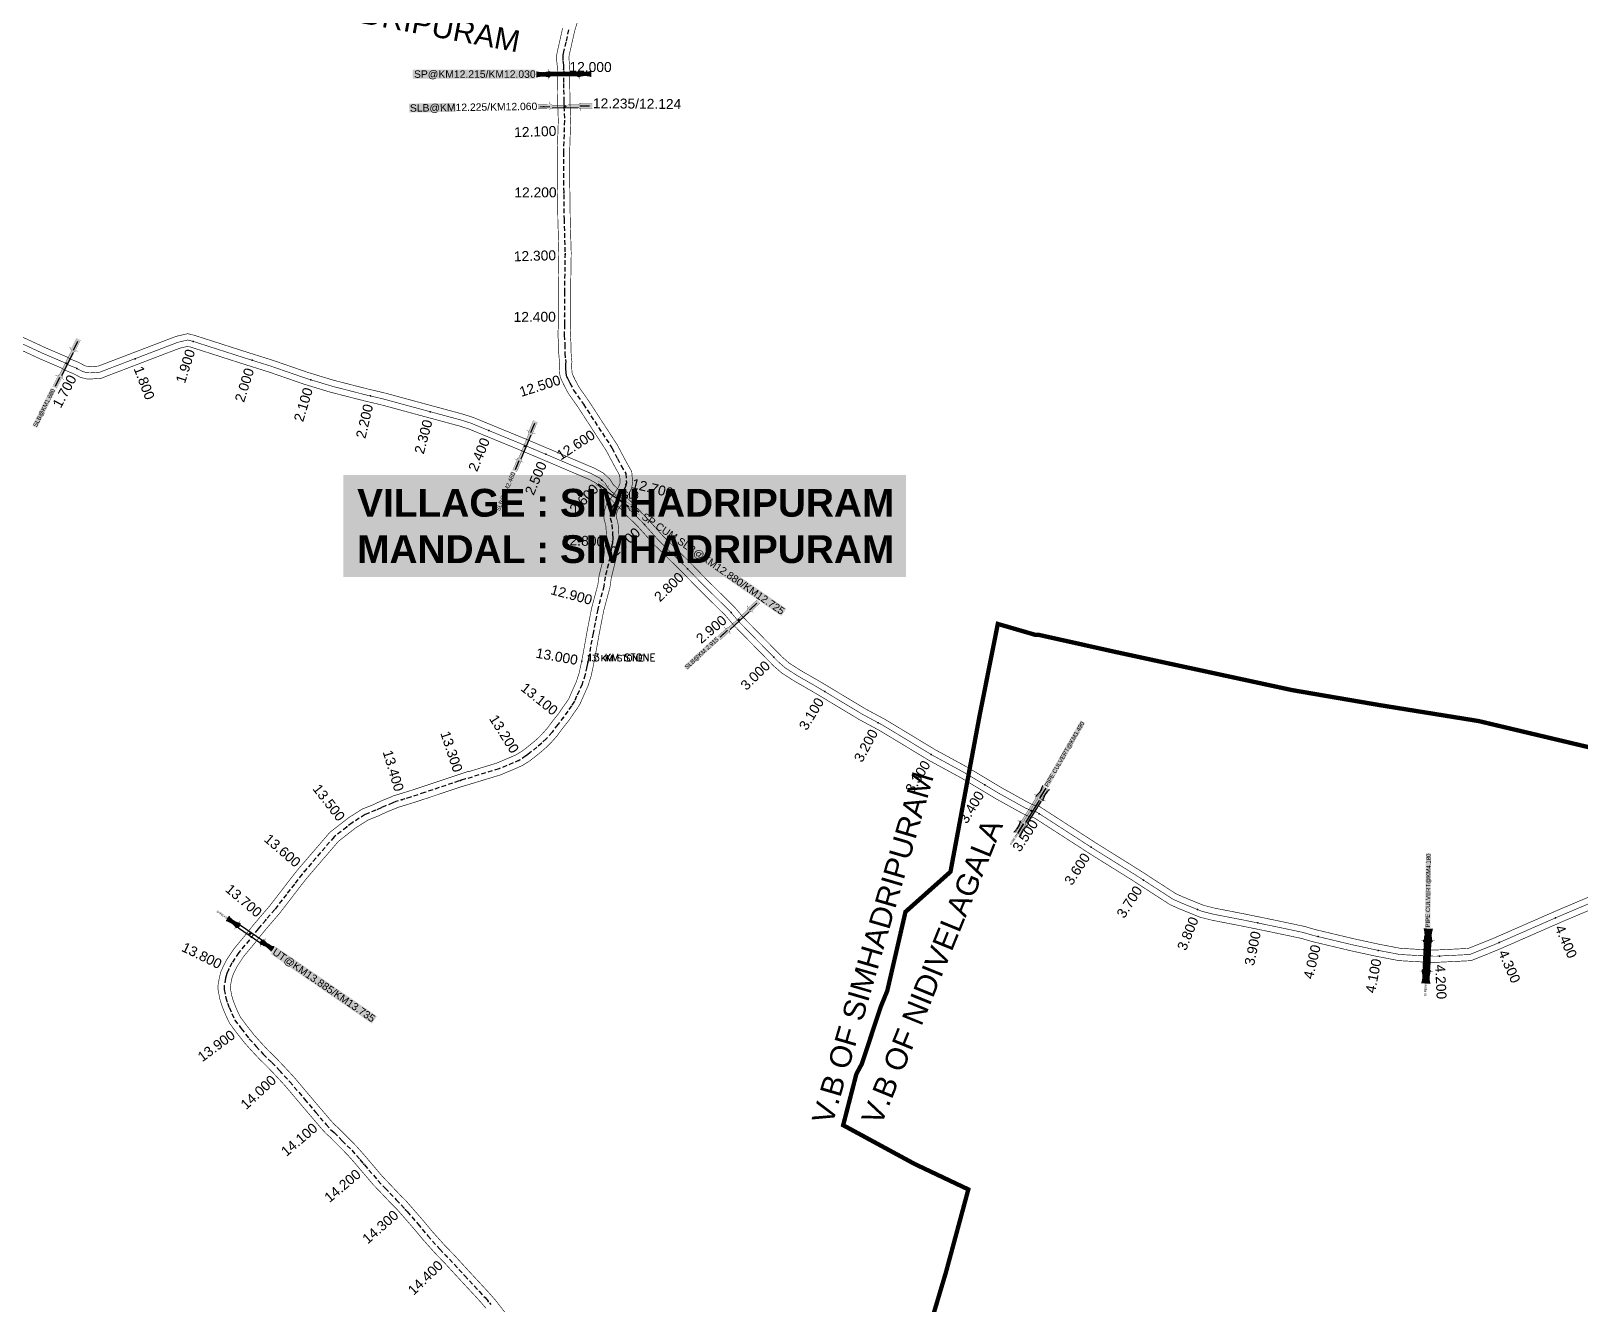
# Model space of a CAD drawing. Header units: inches. Extents: x 174104 to 230935, y 1583276 to 1631460.
# Drawn here: x 189103 to 191611, y 1616666 to 1618726 of the extents above; entities that cross this region are included whole.
import ezdxf
from ezdxf.enums import TextEntityAlignment as Align

# ---------------------------------------------------------------- set-up
doc = ezdxf.new("R2010")
doc.units = ezdxf.units.IN
doc.header["$LTSCALE"] = 15
doc.header["$MEASUREMENT"] = 0
doc.linetypes.add('ACAD_ISO02W100', pattern=[15, 12, -3])
doc.linetypes.add('HIDDEN2', pattern=[0.1875, 0.125, -0.0625])
for name, color, linetype in [('CANAL1', 7, 'Continuous'), ('CHANAGE', 1, 'Continuous'), ('CS', 134, 'Continuous'), ('POINT', 2, 'Continuous'), ('STRUCTURE', 5, 'Continuous'), ('TEXT', 1, 'Continuous'), ('text2', 7, 'Continuous'), ('VB', 72, 'Continuous'), ('VILLAGE BOUNDRY', 5, 'Continuous')]:
    doc.layers.add(name, color=color, linetype=linetype)
doc.styles.add('section', font='romant.shx', dxfattribs={"height": 2})
doc.styles.get("Standard").update_dxf_attribs({"font": 'arial.ttf'})
doc.dimstyles.get("Standard").update_dxf_attribs({"dimtxt": 0.18, "dimasz": 0.18, "dimexe": 0.18, "dimexo": 0.0625, "dimgap": 0.09, "dimtad": 0, "dimtih": 1, "dimtoh": 1, "dimdec": 4, "dimzin": 0, "dimdsep": 46, "dimtxsty": 'Standard', "dimcen": 0.09, "dimadec": 0, "dimazin": 0, "dimtfac": 1, "dimtdec": 4, "dimtofl": 0, "dimtmove": 0, "dimatfit": 3, "dimfxl": 1, "dimtolj": 1, "dimtzin": 0, "dimarcsym": 0})

# ---------------------------------------------------------------- blocks, each defined once
blk = doc.blocks.new('SLB')
at = {"layer": 'STRUCTURE'}
h = blk.add_hatch(dxfattribs=at)
h.set_pattern_fill('DOTS', color=6, scale=20, angle=320.3722, style=0)
h.set_pattern_definition([(320.372247934, (-159.4327, -72.9564), (1.2786241598, 0.5641323054), [0, -1.25])])
h.paths.add_polyline_path([(769699.5, 1706871.1), (769699.5, 1706861.1), (769729.1, 1706861.1), (769732.1, 1706863.1), (769792.1, 1706863.1), (769795.1, 1706861.1), (769824.7, 1706861.1), (769824.7, 1706871.1), (769795.1, 1706871.1), (769792.1, 1706869.1), (769732.1, 1706869.1), (769729.1, 1706871.1)])
at = {"layer": 'STRUCTURE', "color": 6, "const_width": 0.628}
for points in [[(769726.1, 1706877.1), (769726.1, 1706873.1), (769732.1, 1706869.1), (769792.1, 1706869.1), (769798.1, 1706873.1), (769798.1, 1706877.1)], [(769726.1, 1706855.1), (769726.1, 1706859.1), (769732.1, 1706863.1), (769792.1, 1706863.1), (769798.1, 1706859.1), (769798.1, 1706855.1)]]:
    blk.add_lwpolyline(points, dxfattribs=at)
at = {"layer": 'STRUCTURE', "color": 6, "linetype": 'ACAD_ISO02W100', "ltscale": 0.5, "const_width": 0.5}
for points in [[(769699.5, 1706871.1), (769729.1, 1706871.1)], [(769699.5, 1706861.1), (769729.1, 1706861.1)], [(769795.1, 1706871.1), (769824.7, 1706871.1)], [(769795.1, 1706861.1), (769824.7, 1706861.1)]]:
    blk.add_lwpolyline(points, dxfattribs=at)
at = {"layer": 'STRUCTURE', "color": 6}
blk.add_lwpolyline([(769732.1, 1706863.1), (769792.1, 1706863.1)], dxfattribs=at)
blk.add_lwpolyline([(769732.1, 1706863.1), (769792.1, 1706863.1)], dxfattribs=at)
at = {"layer": 'STRUCTURE', "color": 0}
blk.add_circle((769762.1, 1706866.1), 1.24, dxfattribs=at)
for points in [[(769703.8, 1706866), (769726.7, 1706866)], [(769818.6, 1706865.8), (769795.7, 1706865.8)]]:
    blk.add_leader(points, dimstyle='Standard', override={"dimasz": 10, "dimgap": 0.09, "dimtad": 0}, dxfattribs=at)
blk = doc.blocks.new('SP')
at = {"layer": 'STRUCTURE'}
h = blk.add_hatch(dxfattribs=at)
h.set_pattern_fill('DASH', color=256, scale=8, style=0)
edge = h.paths.add_edge_path()
edge.add_spline(control_points=[(769825.7, 1706742.1), (769825.3, 1706741.8), (769823.8, 1706740.8), (769820.9, 1706740.3), (769817, 1706739.7), (769811.4, 1706738.9), (769804, 1706739.7), (769798.4, 1706741), (769795.6, 1706741.6)], knot_values=[0, 0, 0, 0, 1.613557, 5.24513, 8.624976, 13.470124, 22.190216, 30.746377, 30.746377, 30.746377, 30.746377], degree=3, periodic=0)
edge.add_line((769795.6, 1706741.6), (769792.6, 1706739.6))
edge.add_line((769792.6, 1706739.6), (769732.6, 1706739.6))
edge.add_line((769732.6, 1706739.6), (769729.6, 1706741.6))
edge.add_spline(control_points=[(769729.6, 1706741.6), (769726.9, 1706740.9), (769721.3, 1706739.5), (769713.9, 1706738.5), (769708.3, 1706739.1), (769704.4, 1706739.6), (769701.5, 1706740), (769700, 1706741), (769699.5, 1706741.3)], knot_values=[0, 0, 0, 0, 8.556161, 17.276253, 22.121402, 25.501247, 29.13282, 30.746377, 30.746377, 30.746377, 30.746377], degree=3, periodic=0)
edge.add_line((769699.5, 1706741.3), (769699.5, 1706722.1))
edge.add_spline(control_points=[(769699.5, 1706722.1), (769700, 1706722.4), (769701.4, 1706723.4), (769704.3, 1706724), (769708.2, 1706724.5), (769713.8, 1706725.3), (769721.2, 1706724.5), (769726.8, 1706723.3), (769729.6, 1706722.6)], knot_values=[0, 0, 0, 0, 1.613557, 5.24513, 8.624976, 13.470124, 22.190216, 30.746377, 30.746377, 30.746377, 30.746377], degree=3, periodic=0)
edge.add_line((769729.6, 1706722.6), (769732.6, 1706724.6))
edge.add_line((769732.6, 1706724.6), (769792.6, 1706724.6))
edge.add_line((769792.6, 1706724.6), (769795.6, 1706722.6))
edge.add_spline(control_points=[(769795.6, 1706722.6), (769798.4, 1706723.3), (769803.9, 1706724.8), (769811.3, 1706725.8), (769817, 1706725.1), (769820.9, 1706724.7), (769823.8, 1706724.2), (769825.2, 1706723.3), (769825.7, 1706723)], knot_values=[0, 0, 0, 0, 8.556161, 17.276253, 22.121402, 25.501247, 29.13282, 30.746377, 30.746377, 30.746377, 30.746377], degree=3, periodic=0)
edge.add_line((769825.7, 1706723), (769825.7, 1706742.1))
h.paths.add_polyline_path([(769764.2, 1706732.1, -1), (769761.1, 1706732.1, -1)], flags=0)
h.paths.add_polyline_path([(769761.1, 1706732.1, 1), (769764.2, 1706732.1, 1)], flags=16)
at = {"layer": 'STRUCTURE', "const_width": 0.628}
for points in [[(769726.6, 1706747.6), (769726.6, 1706743.6), (769732.6, 1706739.6), (769792.6, 1706739.6), (769798.6, 1706743.6), (769798.6, 1706747.6)], [(769726.6, 1706716.6), (769726.6, 1706720.6), (769732.6, 1706724.6), (769792.6, 1706724.6), (769798.6, 1706720.6), (769798.6, 1706716.6)]]:
    blk.add_lwpolyline(points, dxfattribs=at)
at = {"layer": 'STRUCTURE', "color": 3}
blk.add_lwpolyline([(769732.6, 1706724.6), (769792.6, 1706724.6)], dxfattribs=at)
blk.add_lwpolyline([(769732.6, 1706724.6), (769792.6, 1706724.6)], dxfattribs=at)
at = {"layer": 'STRUCTURE', "color": 0}
blk.add_circle((769762.6, 1706732.1), 1.55, dxfattribs=at)
at = {"layer": 'STRUCTURE'}
for points in [[(769699.5, 1706741.3), (769700.9, 1706740.5), (769704.4, 1706739.6), (769707.8, 1706739.2), (769712.6, 1706738.8), (769721.3, 1706739.7), (769729.6, 1706741.6)], [(769825.7, 1706742.1), (769824.3, 1706741.3), (769820.8, 1706740.3), (769817.5, 1706739.8), (769812.7, 1706739.2), (769804, 1706739.9), (769795.6, 1706741.6)], [(769699.5, 1706722.1), (769700.9, 1706723), (769704.4, 1706724), (769707.7, 1706724.5), (769712.5, 1706725), (769721.2, 1706724.4), (769729.6, 1706722.6)], [(769825.7, 1706723), (769824.3, 1706723.8), (769820.8, 1706724.7), (769817.4, 1706725.1), (769812.6, 1706725.5), (769803.9, 1706724.6), (769795.6, 1706722.6)]]:
    blk.add_spline(points, degree=3, dxfattribs=at)
at = {"layer": 'STRUCTURE', "color": 0}
blk.add_text('STREAM', height=5, dxfattribs=at).set_placement((769684.3, 1706732.1), align=Align.MIDDLE_CENTER)
for points in [[(769727.4, 1706732.1), (769700.8, 1706732.1)], [(769824.4, 1706732.1), (769800.5, 1706732.1)]]:
    blk.add_leader(points, dimstyle='Standard', override={"dimasz": 10, "dimgap": 0.09, "dimtad": 0}, dxfattribs=at)
blk = doc.blocks.new('UT')
at = {"layer": 'STRUCTURE'}
h = blk.add_hatch(dxfattribs=at)
h.set_pattern_fill('DASH', color=150, scale=8, angle=-39.6278, style=0)
h.set_pattern_definition([(320.372247933, (-4370.464, -6260.8811), (1.40800153113, 0.132407282), [1, -1])])
h.paths.add_polyline_path([(765163, 1700681.9), (765165.6, 1700680.6), (765167.2, 1700680.3), (765169.1, 1700680), (765172.4, 1700679.6), (765176.4, 1700679.3), (765179.5, 1700679.5), (765183.1, 1700679.9), (765187.7, 1700680.9), (765188.9, 1700681.2), (765193.1, 1700682.2), (765196.1, 1700680.2), (765196.1, 1700672.2), (765193.1, 1700670.2), (765190.5, 1700670.8), (765188.1, 1700671.3), (765185.5, 1700671.8), (765183.6, 1700672.1), (765181, 1700672.5), (765180.3, 1700672.5), (765178.5, 1700672.6), (765176.7, 1700672.6), (765174.6, 1700672.5), (765172.5, 1700672.3), (765170.4, 1700672), (765168.5, 1700671.7), (765166.1, 1700671.2), (765165, 1700670.8), (765163, 1700669.7)])
h.paths.add_polyline_path([(765259.1, 1700682.2), (765256.1, 1700680.2), (765256.1, 1700672.2), (765259.1, 1700670.2), (765261.9, 1700671), (765264.4, 1700671.6), (765266.4, 1700672), (765269.1, 1700672.5), (765272.7, 1700673), (765276.1, 1700673.1), (765278.6, 1700672.9), (765281.2, 1700672.7), (765283.9, 1700672.3), (765286.4, 1700671.9), (765288, 1700671.3), (765289.2, 1700670.6), (765289.1, 1700682.7), (765287.6, 1700681.8), (765285.7, 1700681.2), (765283, 1700680.7), (765281.2, 1700680.4), (765276.7, 1700679.9), (765272.7, 1700679.9), (765268.7, 1700680.3), (765264.8, 1700681), (765261.2, 1700681.7)])
at = {"layer": 'STRUCTURE', "color": 150, "const_width": 0.628}
for points in [[(765190.1, 1700688.2), (765190.1, 1700684.2), (765196.1, 1700680.2), (765256.1, 1700680.2), (765262.1, 1700684.2), (765262.1, 1700688.2)], [(765190.1, 1700664.2), (765190.1, 1700668.2), (765196.1, 1700672.2), (765256.1, 1700672.2), (765262.1, 1700668.2), (765262.1, 1700664.2)]]:
    blk.add_lwpolyline(points, dxfattribs=at)
at = {"layer": 'STRUCTURE', "color": 150}
for points in [[(765196.1, 1700680.2), (765256.1, 1700680.2)], [(765196.1, 1700672.2), (765256.1, 1700672.2)], [(765196.1, 1700672.2), (765256.1, 1700672.2)]]:
    blk.add_lwpolyline(points, dxfattribs=at)
at = {"layer": 'STRUCTURE', "color": 0}
blk.add_circle((765226.1, 1700676.2), 1.89, dxfattribs=at)
at = {"layer": 'STRUCTURE', "color": 150}
for points in [[(765163, 1700681.9), (765164.4, 1700681.1), (765167.9, 1700680.2), (765171.2, 1700679.8), (765176.1, 1700679.4), (765184.7, 1700680.3), (765193.1, 1700682.2)], [(765289.1, 1700682.7), (765287.8, 1700681.9), (765284.3, 1700680.9), (765280.9, 1700680.4), (765276.1, 1700679.8), (765267.4, 1700680.5), (765259.1, 1700682.2)], [(765163, 1700669.7), (765164.3, 1700670.6), (765167.8, 1700671.6), (765171.2, 1700672.1), (765176, 1700672.6), (765184.7, 1700672), (765193.1, 1700670.2)], [(765289.2, 1700670.6), (765287.8, 1700671.4), (765284.2, 1700672.3), (765280.9, 1700672.7), (765276.1, 1700673.1), (765267.4, 1700672.2), (765259.1, 1700670.2)]]:
    blk.add_spline(points, degree=3, dxfattribs=at)
at = {"layer": 'STRUCTURE', "color": 0}
blk.add_text('STREAM', height=5, dxfattribs=at).set_placement((765148.2, 1700675.8), align=Align.MIDDLE_CENTER)
for points in [[(765190.9, 1700676), (765164.2, 1700675.8)], [(765289.3, 1700676.7), (765265.4, 1700676.4)]]:
    blk.add_leader(points, dimstyle='Standard', override={"dimasz": 10, "dimgap": 0.09, "dimtad": 0}, dxfattribs=at)
blk = doc.blocks.new('PIPE C')
at = {"layer": 'STRUCTURE'}
h = blk.add_hatch(dxfattribs=at)
h.set_pattern_fill('DASH', color=256, scale=5.6, angle=-90, style=0)
h.set_pattern_definition([(270, (-1194663.9188, 538833.8274), (0.7, -0.7), [0.7, -0.7])])
edge = h.paths.add_edge_path()
edge.add_spline(control_points=[(4.6, -44.2), (4.4, -43.9), (3.7, -42.8), (3.2, -40.8), (2.9, -38.1), (2.3, -34.2), (2.9, -29), (3.8, -25), (4.2, -23.1)], knot_values=[0, 0, 0, 0, 1.613557, 5.24513, 8.624976, 13.470124, 22.190216, 30.746377, 30.746377, 30.746377, 30.746377], degree=3, periodic=0)
edge.add_line((4.2, -23.1), (2.8, -21))
edge.add_line((2.8, -21), (2.8, 21))
edge.add_line((2.8, 21), (4.2, 23.1))
edge.add_spline(control_points=[(4.2, 23.1), (3.7, 25), (2.7, 28.9), (2, 34.1), (2.4, 38), (2.7, 40.8), (3.1, 42.8), (3.8, 43.8), (4, 44.2)], knot_values=[0, 0, 0, 0, 8.556161, 17.276253, 22.121402, 25.501247, 29.13282, 30.746377, 30.746377, 30.746377, 30.746377], degree=3, periodic=0)
edge.add_line((4, 44.2), (-4.6, 44.2))
edge.add_spline(control_points=[(-4.6, 44.2), (-4.4, 43.9), (-3.7, 42.8), (-3.2, 40.8), (-2.9, 38.1), (-2.3, 34.2), (-2.9, 29), (-3.8, 25), (-4.2, 23.1)], knot_values=[0, 0, 0, 0, 1.613557, 5.24513, 8.624976, 13.470124, 22.190216, 30.746377, 30.746377, 30.746377, 30.746377], degree=3, periodic=0)
edge.add_line((-4.2, 23.1), (-2.8, 21))
edge.add_line((-2.8, 21), (-2.8, -21))
edge.add_line((-2.8, -21), (-4.2, -23.1))
edge.add_spline(control_points=[(-4.2, -23.1), (-3.7, -25), (-2.7, -28.9), (-2, -34.1), (-2.4, -38), (-2.7, -40.8), (-3.1, -42.8), (-3.8, -43.8), (-4, -44.2)], knot_values=[0, 0, 0, 0, 8.556161, 17.276253, 22.121402, 25.501247, 29.13282, 30.746377, 30.746377, 30.746377, 30.746377], degree=3, periodic=0)
edge.add_line((-4, -44.2), (4.6, -44.2))
blk.add_circle((0, 0), 0.657)
at = {"layer": 'STRUCTURE', "const_width": 0.44}
for points in [[(-8.4, 25.2), (-5.6, 25.2), (-2.8, 21), (-2.8, -21), (-5.6, -25.2), (-8.4, -25.2)], [(8.4, 25.2), (5.6, 25.2), (2.8, 21), (2.8, -21), (5.6, -25.2), (8.4, -25.2)]]:
    blk.add_lwpolyline(points, dxfattribs=at)
at = {"layer": 'STRUCTURE', "color": 3}
for points in [[(-2.8, 21), (-2.8, -21)], [(-2.8, 21), (-2.8, -21)], [(2.8, 21), (2.8, -21)]]:
    blk.add_lwpolyline(points, dxfattribs=at)
at = {"layer": 'STRUCTURE'}
for points in [[(-4.6, 44.2), (-4, 43.2), (-3.3, 40.8), (-2.9, 38.4), (-2.5, 35.1), (-3, 29), (-4.2, 23.1)], [(4, 44.2), (3.4, 43.2), (2.8, 40.7), (2.5, 38.4), (2.2, 35), (2.8, 28.9), (4.2, 23.1)], [(-4, -44.2), (-3.4, -43.2), (-2.8, -40.7), (-2.5, -38.4), (-2.2, -35), (-2.8, -28.9), (-4.2, -23.1)], [(4.6, -44.2), (4, -43.2), (3.3, -40.8), (2.9, -38.4), (2.5, -35.1), (3, -29), (4.2, -23.1)]]:
    blk.add_spline(points, degree=3, dxfattribs=at)
at = {"layer": 'STRUCTURE', "color": 0}
for points in [[(-0.2, 44.3), (-0.2, 28.7)], [(0, -23.2), (0, -38.9)]]:
    blk.add_leader(points, dimstyle='Standard', override={"dimscale": 0.062085, "dimtxt": 50, "dimasz": 100, "dimgap": 0.09, "dimtad": 0, "dimzin": 2}, dxfattribs=at)

msp = doc.modelspace()

# ---------------------------------------------------------------- linework, layer by layer
at = {"layer": 'CANAL1', "color": 200, "const_width": 1}
for points in [[(189990.31716, 1618748.68188), (189983.21946, 1618725.36002), (189978.84524, 1618705.8678), (189975.27677, 1618690.26337), (189974.37769, 1618685.64333), (189974.34745, 1618678.48689), (189975.04868, 1618671.53764), (189975.61571, 1618661.39049), (189975.30484, 1618640.84046), (189975.52948, 1618630.96404), (189975.74201, 1618613.28026), (189976.87411, 1618580.81338), (189975.23323, 1618529.5735), (189975.35531, 1618483.62308), (189976.16044, 1618421.4204), (189977.77307, 1618366.53183), (189976.7788, 1618303.86071), (189977.03566, 1618250.85232), (189976.26712, 1618233.8359), (189977.52529, 1618218.75242), (189977.62019, 1618204.72411), (189978.4176, 1618195.29709), (189978.91461, 1618190.97434), (189978.60754, 1618187.02372), (189978.67745, 1618179.71745), (189978.92082, 1618174.53321), (189979.40992, 1618171.49425), (189981.15653, 1618167.47252), (189984.56676, 1618160.55855), (189990.11615, 1618150.06419), (190005.82907, 1618127.6853), (190052.20433, 1618056.30731), (190061.47496, 1618038.72734), (190067.61313, 1618027.2328), (190075.78121, 1618012.84797), (190077.19883, 1617994.02243), (190075.10361, 1617985.58081), (190071.94817, 1617978.34419), (190066.18754, 1617969.45342), (190055.21166, 1617953.83545), (190053.0394, 1617951.24864), (190051.40007, 1617945.80978), (190050.93297, 1617938.9404), (190053.60219, 1617928.66125), (190054.82653, 1617912.42551), (190054.999, 1617904.75751), (190054.29267, 1617895.4905), (190051.81156, 1617885.73697), (190050.5455, 1617872.73324), (190042.60089, 1617840.93455), (190040.5324, 1617825.66039), (190030.34677, 1617787.81196), (190022.92529, 1617749.52296), (190015.98965, 1617710.69951), (190012.86498, 1617695.36179), (190009.94643, 1617681.81225), (190004.66896, 1617665.38054), (189999.54676, 1617654.16641), (189995.71517, 1617645.30369), (189991.81061, 1617636.47576), (189986.52977, 1617628.24873), (189980.48874, 1617619.78999), (189973.90842, 1617609.99935), (189963.85058, 1617597.47229), (189954.5885, 1617584.95678), (189944.59334, 1617573.69046), (189936.73865, 1617566.09703), (189928.82068, 1617559.21932), (189917.1565, 1617549.7593), (189910.19552, 1617544.50675), (189898.42435, 1617537.05324), (189887.66563, 1617532.37319), (189864.10086, 1617522.34924), (189801.9689, 1617503.50166), (189801.90811, 1617503.62086), (189743.61478, 1617484.08826), (189720.64985, 1617476.63427), (189711.37698, 1617473.80429), (189697.47778, 1617469.63466), (189692.75559, 1617467.49969), (189681.29616, 1617462.92584), (189674.17695, 1617459.7576), (189665.64394, 1617455.67412), (189648.88323, 1617449.00126), (189628.98847, 1617436.39468), (189600.96798, 1617414.57981), (189550.06747, 1617355.34159), (189537.56898, 1617339.41844), (189524.76516, 1617322.65579), (189505.72393, 1617298.0731), (189478.79576, 1617266.54251), (189464.6873, 1617248.77598), (189447.84053, 1617228.54686), (189437.34377, 1617212.8233), (189432.18913, 1617202.33086), (189429.81926, 1617197.1556), (189428.05779, 1617190.9467), (189426.21882, 1617180.33435), (189426.27021, 1617175.86494), (189428.57755, 1617163.92566), (189431.01568, 1617156.05678), (189433.71587, 1617149.17576), (189437.58596, 1617139.94976), (189442.06882, 1617130.54944), (189451.59955, 1617117.66665), (189464.3552, 1617101.47346), (189475.00987, 1617089.57618), (189486.60554, 1617077.11038), (189500.41645, 1617063.57445), (189512.90137, 1617050.47759), (189529.79583, 1617032.24589), (189544.40923, 1617014.93382), (189553.9513, 1617003.57614), (189571.97705, 1616982.42515), (189588.51713, 1616962.97995), (189595.21792, 1616955.68757), (189600.94812, 1616950.70705), (189614.42468, 1616937.10785), (189629.86799, 1616921.50183), (189643.4626, 1616906.20937), (189657.87902, 1616889.14957), (189672.36735, 1616872.20128), (189683.94488, 1616860.15281), (189701.65527, 1616841.39695), (189710.07955, 1616833.16278), (189719.85133, 1616821.98548), (189737.12317, 1616802.19639), (189753.36423, 1616782.73892), (189772.28166, 1616761.63549), (189788.0907, 1616745.33226), (189812.87263, 1616718.34654), (189836.10074, 1616693.29699), (189845.71816, 1616682.86056), (189855.54668, 1616671.52127), (189870.9496, 1616651.79273)], [(189963.86839, 1618730.46829), (189959.33948, 1618710.28673), (189955.70736, 1618694.40396), (189954.38584, 1618687.61315), (189954.3432, 1618677.52253), (189955.1048, 1618669.97495), (189955.60727, 1618660.9833), (189955.3014, 1618640.7643), (189955.53221, 1618630.61647), (189955.74619, 1618612.81154), (189956.86294, 1618580.78494), (189955.23238, 1618529.86709), (189955.35565, 1618483.46708), (189956.16424, 1618420.99727), (189957.76841, 1618366.39671), (189956.77803, 1618303.9709), (189957.03347, 1618251.25531), (189956.22949, 1618233.45427), (189957.53092, 1618217.8522), (189957.6259, 1618203.81222), (189958.51413, 1618193.31155), (189958.82547, 1618190.60365), (189958.60011, 1618187.70426), (189958.68193, 1618179.15263), (189958.99572, 1618172.46874), (189960.06358, 1618165.83371), (189963.00511, 1618159.06054), (189966.7547, 1618151.45855), (189973.02444, 1618139.60194), (189989.25406, 1618116.48716), (190034.93771, 1618046.17364), (190043.80834, 1618029.3522), (190050.09323, 1618017.58291), (190056.17451, 1618006.87315), (190057.01413, 1617995.72321), (190056.09797, 1617992.03203), (190054.27111, 1617987.84232), (190049.60767, 1617980.64491), (190039.34272, 1617966.03857), (190035.07763, 1617960.95953), (190031.59934, 1617949.4195), (190030.75872, 1617937.05705), (190033.79362, 1617925.36968), (190034.84345, 1617911.448), (190034.98187, 1617905.29393), (190034.48234, 1617898.74004), (190032.0533, 1617889.19122), (190030.78308, 1617876.14477), (190022.92987, 1617844.7119), (190020.8857, 1617829.61734), (190010.84819, 1617792.31927), (190003.2628, 1617753.18464), (189996.3439, 1617714.45491), (189993.28985, 1617699.46384), (189990.60266, 1617686.98842), (189985.9873, 1617672.61823), (189981.26988, 1617662.29028), (189977.39054, 1617653.31709), (189974.1449, 1617645.97894), (189969.96637, 1617639.46921), (189964.04804, 1617631.18228), (189957.78218, 1617621.85951), (189948.00851, 1617609.68639), (189939.03932, 1617597.56664), (189930.14118, 1617587.53686), (189923.22084, 1617580.84671), (189915.96024, 1617574.53999), (189904.83035, 1617565.5133), (189898.80337, 1617560.96552), (189889.02998, 1617554.77701), (189879.7622, 1617550.74552), (189857.26385, 1617541.17521), (189812.18188, 1617527.4997), (189811.89596, 1617528.06042), (189737.35025, 1617503.08206), (189714.64314, 1617495.71176), (189705.58457, 1617492.94718), (189690.45363, 1617488.40804), (189684.92502, 1617485.90847), (189673.52041, 1617481.35651), (189665.79284, 1617477.91753), (189657.61925, 1617474.00604), (189639.75317, 1617466.89311), (189617.46593, 1617452.77051), (189587.10278, 1617429.1318), (189534.60901, 1617368.03934), (189521.75516, 1617351.66346), (189508.91228, 1617334.84968), (189490.20508, 1617310.69821), (189463.35544, 1617279.25958), (189449.16979, 1617261.39586), (189431.79445, 1617240.53204), (189419.97585, 1617222.82844), (189414.11833, 1617210.90527), (189410.99693, 1617204.08885), (189408.53067, 1617195.39562), (189406.19903, 1617181.9402), (189406.29222, 1617173.83622), (189409.14898, 1617159.05397), (189412.12927, 1617149.43529), (189415.1829, 1617141.6536), (189419.32782, 1617131.77242), (189424.8453, 1617120.20257), (189435.70119, 1617105.52852), (189449.03501, 1617088.60136), (189460.23718, 1617076.09273), (189472.27629, 1617063.15022), (189486.17459, 1617049.52864), (189498.32755, 1617036.78), (189514.81133, 1617018.99149), (189529.11116, 1617002.0509), (189538.68363, 1616990.65704), (189556.75511, 1616969.45239), (189573.53106, 1616949.72988), (189581.25054, 1616941.32886), (189587.26609, 1616936.10034), (189600.21864, 1616923.02992), (189615.27577, 1616907.81413), (189628.34844, 1616893.1088), (189642.63973, 1616876.19706), (189657.54308, 1616858.76329), (189669.46321, 1616846.35829), (189687.38882, 1616827.3745), (189695.53874, 1616819.40849), (189704.79422, 1616808.82176), (189721.91026, 1616789.21116), (189738.23625, 1616769.65195), (189757.65081, 1616747.99395), (189773.54357, 1616731.60439), (189798.17449, 1616704.78309), (189821.41435, 1616679.72088), (189830.80447, 1616669.5311), (189840.09784, 1616658.80923)], [(189049.99237, 1618248.95063), (189127.14666, 1618213.16118), (189160.76701, 1618198.7652), (189168.14251, 1618194.63868), (189180.5865, 1618189.54297), (189190.63705, 1618184.18581), (189195.92776, 1618182.85222), (189198.94373, 1618182.69787), (189212.59249, 1618183.64438), (189217.2881, 1618185.4988), (189338.14088, 1618231.69385), (189357.00355, 1618236.12907), (189367.56009, 1618233.56207), (189451.50573, 1618206.62141), (189495.09964, 1618192.93822), (189552.08188, 1618173.20593), (189593.82688, 1618160.58387), (189647.33277, 1618146.87817), (189676.22149, 1618140.09517), (189719.43224, 1618128.33417), (189802.21578, 1618105.96061), (189819.32219, 1618100.51644), (189834.78688, 1618094.11201), (189907.75831, 1618064.11785), (190015.35222, 1618018.38168), (190029.9505, 1618010.46829), (190040.54188, 1618000.35836), (190045.38063, 1617992.39334), (190077.58155, 1617961.2448), (190079.82997, 1617957.61281), (190089.02029, 1617948.70612), (190098.84263, 1617939.25065), (190126.52995, 1617908.49008), (190169.45224, 1617866.48141), (190197.96224, 1617837.13852), (190242.39218, 1617793.36629), (190254.75299, 1617778.70889), (190262.81678, 1617770.41633), (190319.37287, 1617712.79734), (190330.3621, 1617703.1882), (190349.28103, 1617691.01472), (190369.39128, 1617679.51491), (190384.07365, 1617671.03367), (190453.91565, 1617628.95582), (190486.58589, 1617611.39485), (190567.6686, 1617562.4355), (190619.53547, 1617534.20593), (190675.07309, 1617500.88884), (190716.70149, 1617477.82794), (190726.99904, 1617472.96786), (190734.91012, 1617471.46022), (190830.0586, 1617410.03377), (190896.56668, 1617368.57154), (190956.40488, 1617329.83252), (190968.88422, 1617324.23914), (191001.65985, 1617310.88795), (191020.19752, 1617306.2594), (191068.64207, 1617296.88404), (191117.94645, 1617286.77045), (191164.72224, 1617276.88809), (191182.01364, 1617271.8008), (191244.58802, 1617256.89687), (191284.26561, 1617248.26699), (191320.00103, 1617241.43179), (191364.69552, 1617238.88594), (191377.72009, 1617238.76042), (191429.77034, 1617241.31169), (191469.97857, 1617257.45072), (191574.85554, 1617303.37684), (191741.16296, 1617373.59081)], [(189040.91765, 1618231.11313), (189119.0006, 1618194.89289), (189151.92352, 1618180.79554), (189159.43831, 1618176.5911), (189172.07154, 1618171.41789), (189183.38275, 1618165.38878), (189192.94398, 1618162.97874), (189199.12511, 1618162.66242), (189217.06191, 1618163.90629), (189224.53199, 1618166.85643), (189344.0267, 1618212.53236), (189356.9254, 1618215.56526), (189362.13445, 1618214.29859), (189445.45515, 1618187.5585), (189488.83133, 1618173.94364), (189545.913, 1618154.17693), (189588.44879, 1618141.31576), (189642.56506, 1618127.45371), (189671.30793, 1618120.70496), (189714.19694, 1618109.03153), (189796.57132, 1618086.76856), (189812.45108, 1618081.71476), (189827.15891, 1618075.62378), (189900.04423, 1618045.66502), (190006.65503, 1618000.34674), (190018.07218, 1617994.15777), (190024.82086, 1617987.71587), (190029.62453, 1617979.80857), (190061.88682, 1617948.60067), (190064.13022, 1617944.9768), (190075.12561, 1617934.32074), (190084.45637, 1617925.33849), (190112.0883, 1617894.63947), (190155.28327, 1617852.36391), (190183.77027, 1617823.04469), (190227.69824, 1617779.76701), (190239.92059, 1617765.2738), (190248.51084, 1617756.43983), (190305.6338, 1617698.24333), (190318.30363, 1617687.16465), (190338.89872, 1617673.91264), (190359.42523, 1617662.17479), (190373.91034, 1617653.8075), (190444.01461, 1617611.57164), (190476.67613, 1617594.01535), (190557.71413, 1617545.083), (190609.60628, 1617516.83967), (190665.07996, 1617483.56094), (190707.57789, 1617460.01835), (190720.7598, 1617453.79695), (190727.3372, 1617452.54347), (190819.34382, 1617393.14536), (190885.84107, 1617351.68988), (190946.82422, 1617312.20962), (190961.01929, 1617305.84724), (190995.43347, 1617291.82858), (191015.87193, 1617286.72543), (191064.7325, 1617277.26956), (191113.86992, 1617267.19022), (191159.82526, 1617257.4812), (191176.87067, 1617252.46628), (191240.1453, 1617237.39556), (191280.261, 1617228.6704), (191317.54296, 1617221.53939), (191364.03009, 1617218.89142), (191378.11363, 1617218.7557), (191434.10374, 1617221.50008), (191477.71673, 1617239.00574), (191582.75668, 1617285.00323), (191747.55247, 1617354.57899)]]:
    msp.add_lwpolyline(points, dxfattribs=at)
at = {"layer": 'CANAL1', "color": 1, "linetype": 'HIDDEN2', "ltscale": 4}
msp.add_lwpolyline([(189973.54393, 1618727.91416), (189969.09236, 1618708.07727), (189965.49207, 1618692.33366), (189964.38177, 1618686.62824), (189964.34533, 1618678.00471), (189965.07674, 1618670.7563), (189965.61149, 1618661.1869), (189965.30312, 1618640.80238), (189965.53085, 1618630.79026), (189965.7441, 1618613.0459), (189966.06526, 1618603.83551), (189966.86852, 1618580.79916), (189965.23281, 1618529.7203), (189965.35548, 1618483.54508), (189966.16234, 1618421.20884), (189967.77074, 1618366.46427), (189966.77841, 1618303.9158), (189967.03456, 1618251.05381), (189966.2483, 1618233.64508), (189967.52811, 1618218.30231), (189967.62305, 1618204.26817), (189968.46587, 1618194.30432), (189968.87004, 1618190.789), (189968.60382, 1618187.36399), (189968.67969, 1618179.43504), (189968.95827, 1618173.50098), (189969.73675, 1618168.66398), (189972.08082, 1618163.26653), (189975.66073, 1618156.00855), (189981.57029, 1618144.83306), (189997.54157, 1618122.08623), (190043.57102, 1618051.24048), (190052.64165, 1618034.03977), (190058.85318, 1618022.40785), (190065.97786, 1618009.86056), (190067.10648, 1617994.87282), (190065.60079, 1617988.80642), (190063.10964, 1617983.09325), (190057.8976, 1617975.04916), (190047.27719, 1617959.93701), (190044.05852, 1617956.10408), (190041.4997, 1617947.61464), (190040.84584, 1617937.99873), (190043.69791, 1617927.01547), (190044.83499, 1617911.93675), (190044.99044, 1617905.02572), (190044.38751, 1617897.11527), (190041.93243, 1617887.46409), (190040.66429, 1617874.43901), (190032.76538, 1617842.82323), (190030.70905, 1617827.63887), (190020.59748, 1617790.06561), (190013.09405, 1617751.3538), (190006.16677, 1617712.57721), (190004.56915, 1617704.4665), (190003.07742, 1617697.41281), (190000.27455, 1617684.40034), (189995.32813, 1617668.99938), (189990.40832, 1617658.22834), (189986.55286, 1617649.31039), (189982.97776, 1617641.22735), (189978.24807, 1617633.85897), (189972.26839, 1617625.48613), (189965.8453, 1617615.92943), (189955.92955, 1617603.57934), (189946.81391, 1617591.26171), (189937.36726, 1617580.61366), (189929.97975, 1617573.47187), (189922.39046, 1617566.87966), (189910.99342, 1617557.6363), (189904.49945, 1617552.73614), (189893.72716, 1617545.91513), (189883.71392, 1617541.55936), (189860.68236, 1617531.76223), (189807.07539, 1617515.50068), (189806.90204, 1617515.84064), (189740.48252, 1617493.58516), (189717.6465, 1617486.17301), (189708.48077, 1617483.37573), (189693.96571, 1617479.02135), (189688.84031, 1617476.70408), (189677.40829, 1617472.14117), (189669.98489, 1617468.83756), (189661.63159, 1617464.84008), (189644.3182, 1617457.94718), (189623.2272, 1617444.5826), (189594.03538, 1617421.85581), (189542.33824, 1617361.69047), (189529.66207, 1617345.54095), (189516.83872, 1617328.75274), (189497.96451, 1617304.38565), (189471.0756, 1617272.90104), (189456.92854, 1617255.08592), (189439.81749, 1617234.53945), (189428.65981, 1617217.82587), (189423.15373, 1617206.61806), (189420.40809, 1617200.62222), (189418.29423, 1617193.17116), (189416.20892, 1617181.13728), (189416.28122, 1617174.85058), (189418.86327, 1617161.48982), (189421.57247, 1617152.74604), (189424.44938, 1617145.41468), (189428.45689, 1617135.86109), (189433.45706, 1617125.37601), (189443.65037, 1617111.59759), (189456.6951, 1617095.03741), (189467.62353, 1617082.83446), (189479.44092, 1617070.1303), (189493.29552, 1617056.55154), (189505.61446, 1617043.62879), (189522.30358, 1617025.61869), (189536.7602, 1617008.49236), (189546.31747, 1616997.11659), (189564.36608, 1616975.93877), (189581.02409, 1616956.35491), (189588.23423, 1616948.50822), (189594.1071, 1616943.4037), (189607.32166, 1616930.06888), (189622.57188, 1616914.65798), (189635.90552, 1616899.65909), (189650.25937, 1616882.67331), (189664.95522, 1616865.48229), (189676.70405, 1616853.25555), (189694.52205, 1616834.38572), (189702.80915, 1616826.28563), (189712.32277, 1616815.40362), (189729.51672, 1616795.70378), (189745.80024, 1616776.19544), (189764.96623, 1616754.81472), (189780.81714, 1616738.46833), (189805.52356, 1616711.56482), (189828.75754, 1616686.50894), (189838.26132, 1616676.19583), (189847.82226, 1616665.16525)], dxfattribs=at)
at = {"layer": 'CANAL1', "color": 1, "linetype": 'HIDDEN2', "ltscale": 4, "const_width": 1}
msp.add_lwpolyline([(189045.45501, 1618240.03188), (189123.07363, 1618204.02704), (189156.34526, 1618189.78037), (189163.79041, 1618185.61489), (189176.32902, 1618180.48043), (189187.0099, 1618174.7873), (189194.43587, 1618172.91548), (189199.03442, 1618172.68015), (189214.8272, 1618173.77534), (189220.91005, 1618176.17761), (189341.08379, 1618222.1131), (189356.96448, 1618225.84716), (189364.84727, 1618223.93033), (189448.48044, 1618197.08996), (189491.96549, 1618183.44093), (189548.99744, 1618163.69143), (189591.13783, 1618150.94981), (189644.94892, 1618137.16594), (189673.76471, 1618130.40007), (189716.81459, 1618118.68285), (189799.39355, 1618096.36458), (189815.88663, 1618091.1156), (189830.97289, 1618084.8679), (189903.90127, 1618054.89144), (190011.00362, 1618009.36421), (190024.01134, 1618002.31303), (190032.68137, 1617994.03712), (190037.50258, 1617986.10095), (190069.73418, 1617954.92273), (190071.9801, 1617951.29481), (190082.07295, 1617941.51343), (190091.6495, 1617932.29457), (190119.30912, 1617901.56478), (190162.36775, 1617859.42266), (190190.86626, 1617830.09161), (190235.04521, 1617786.56665), (190247.33679, 1617771.99134), (190255.66381, 1617763.42808), (190312.50333, 1617705.52033), (190324.33287, 1617695.17642), (190344.08987, 1617682.46368), (190364.40825, 1617670.84485), (190378.99199, 1617662.42059), (190448.96513, 1617620.26373), (190481.63101, 1617602.7051), (190562.69137, 1617553.75925), (190614.57088, 1617525.5228), (190670.07652, 1617492.22489), (190712.13969, 1617468.92315), (190723.87942, 1617463.3824), (190731.12366, 1617462.00185), (190824.70121, 1617401.58957), (190891.20387, 1617360.13071), (190951.61455, 1617321.02107), (190964.95176, 1617315.04319), (190998.54666, 1617301.35827), (191018.03473, 1617296.49242), (191066.68729, 1617287.0768), (191115.90818, 1617276.98033), (191162.27375, 1617267.18465), (191179.44216, 1617262.13354), (191242.36666, 1617247.14621), (191282.2633, 1617238.46869), (191318.77199, 1617231.48559), (191364.36281, 1617228.88868), (191377.91686, 1617228.75806), (191431.93704, 1617231.40589), (191473.84765, 1617248.22823), (191578.80611, 1617294.19003), (191744.35771, 1617364.0849)], dxfattribs=at)
at = {"layer": 'CS', "color": 3}
for p in [(189366.1533, 1618223.51118), (189271.77265, 1618195.61945), (189177.378, 1618179.9213), (189461.39622, 1618193.03597), (189556.27753, 1618161.49022), (189652.76886, 1618135.32984), (189749.4605, 1618109.85978), (189844.51222, 1618079.3027), (189936.83863, 1618040.89038), (190027.35076, 1617999.12542), (190096.25668, 1617927.176), (190166.05589, 1617855.62678), (190236.57882, 1617784.7481), (190305.65679, 1617712.49554), (190388.21748, 1617656.86249), (190474.57865, 1617606.4959), (190560.38166, 1617555.1539), (190647.3594, 1617505.85292), (190735.38002, 1617459.254), (190819.39346, 1617405.01617), (190904.05984, 1617351.8078), (190991.56256, 1617304.20325), (191089.03895, 1617282.4919), (191571.07085, 1617290.80273), (191186.53012, 1617260.44533), (191479.46874, 1617250.68973), (191284.00384, 1617238.13577), (191383.29257, 1617229.02156)]:
    msp.add_point(p, dxfattribs=at)
at = {"layer": 'POINT'}
for p in [(189966, 1618656, 26), (189968, 1618604, 27), (189161, 1618188, 30), (189903, 1618054, 29), (190055, 1617970, 28), (190249, 1617773, 27), (189995, 1617706, 29), (190723, 1617464, 24), (189458, 1617265, 30), (191363, 1617229, 25)]:
    msp.add_point(p, dxfattribs=at)
at = {"layer": 'text2', "color": 3}
for p in [(189965.47929, 1618663.55267), (189966.32226, 1618563.74081), (189965.60963, 1618463.90997), (189967.73303, 1618364.08737), (189966.97064, 1618264.24531), (189971.35366, 1618164.94089), (190024.50804, 1618080.58106), (190066.43944, 1617992.18533), (190044.59612, 1617899.8523), (190023.91361, 1617802.38791), (190004.56915, 1617704.4665), (189964.37477, 1617614.09788), (189892.75069, 1617545.49036), (189798.63785, 1617513.07152), (189703.61988, 1617481.91751), (189614.54975, 1617437.82692), (189545.80758, 1617365.7281), (189483.54788, 1617287.50502), (189423.71615, 1617207.76288), (189441.34962, 1617114.70754), (189508.37795, 1617040.64657), (189573.70688, 1616964.95733), (189642.19603, 1616892.21515), (189709.64988, 1616818.46097), (189775.87218, 1616743.56786), (189843.61582, 1616670.01828)]:
    msp.add_point(p, dxfattribs=at)
at = {"layer": 'VILLAGE BOUNDRY', "linetype": 'HIDDEN2', "ltscale": 20, "const_width": 7}
msp.add_lwpolyline([(191702.04334, 1617548.54123), (191446.25715, 1617609.27751), (191286.53695, 1617634.97176), (191144.65899, 1617659.29207), (190860.45012, 1617720.66448), (190735.08571, 1617748.59299), (190728.77308, 1617748.8038), (190668.22944, 1617766.4021), (190638.82355, 1617618.43967), (190591.64942, 1617365.35842), (190518.79558, 1617300.46977), (190489.29893, 1617172.61311), (190479.0076, 1617147.47854), (190448.00473, 1617054.25935), (190439.30814, 1617038.12108), (190417.9498, 1616955.23647), (190533.82523, 1616892.36237), (190620.51549, 1616851.33103), (190584.37537, 1616717.52319), (190553.30996, 1616613.25158)], dxfattribs=at)

# ---------------------------------------------------------------- block references
at = {"layer": 'STRUCTURE', "color": 0}
for name, p, xscale, yscale, zscale, rotation in [('SLB', (-331987.6368, 416328.74285, 27), 0.7, 0.7, 0.7, 0.8068262116344325), ('SLB', (1020253.44631, 604684.75121, 30), 0.7, 0.7, 0.7, 63.62683386065802), ('SLB', (1088738.09575, 664115.34355, 29), 0.7, 0.7, 0.7, 67.57087422280412), ('SLB', (-931527.65843, 939769.59374, 28), 0.6999999999999998, 0.6999999999999998, 0.6999999999999998, 325.4349936896871), ('SLB', (607859.98409, 375394.41213, 27), 0.7, 0.7, 0.7, 42.85387916087834), ('SP', (920480.17139, 528825.26168, 24), 0.6999999999999998, 0.6999999999999998, 0.6999999999999998, 58.11160647831489), ('SLB', (920162.52595, 528509.7001, 24), 0.7, 0.7, 0.7, 58.09069235478218), ('UT', (-926497.47824, 939917.28001, 30), 0.7000000000000002, 0.7000000000000002, 0.7000000000000002, 325.4819062132594), ('SP', (1358708.41115, 1021423.22362, 25), 0.6999999999999998, 0.6999999999999998, 0.6999999999999998, 87.23663049927352), ('SLB', (1358584.51805, 1020992.95831, 25), 0.6999999999999998, 0.6999999999999998, 0.6999999999999998, 87.21571637574081)]:
    msp.add_blockref(name, p, dxfattribs=dict(at, xscale=xscale, yscale=yscale, zscale=zscale, rotation=rotation))
at = {"layer": 'text2', "color": 3, "rotation": 270}
msp.add_blockref('PIPE C', (189966, 1618656, 26), dxfattribs=at)

# ---------------------------------------------------------------- texts
at = {"layer": 'CHANAGE'}
for s, rotation, p in [('12.000', 359.75789209, (190043.26875, 1618667.51981)), ('12.100', 1.99705866, (189953.71185, 1618564.34147)), ('12.200', 0.15221351, (189954.11169, 1618464.822)), ('12.300', 1.68287707, (189953.1841, 1618363.15655)), ('12.400', 0.27763577, (189952.86222, 1618263.51663)), ('1.900', 72.20701984, (189361.8752, 1618210.18085)), ('2.000', 72.57404123, (189457.2036, 1618179.6785)), ('1.700', 61.94146504, (189170.79277, 1618167.56675)), ('2.100', 73.17672253, (189552.22564, 1618148.08939)), ('12.500', 17.71992566, (189959.66346, 1618162.07161)), ('2.200', 76.78644973, (189649.56872, 1618121.70049)), ('2.300', 74.87623493, (189745.80783, 1618096.34467)), ('12.600', 33.01233441, (190013.73521, 1618074.72316)), ('2.400', 67.65538964, (189839.18975, 1618066.3539)), ('2.500', 66.97055592, (189931.36177, 1618028.00612)), ('12.700', 346.20842975, (190142.63491, 1617977.88155)), ('2.600', 46.33228744, (190017.68411, 1617988.99843)), ('2.700', 41.99010722, (190085.85103, 1617917.80997)), ('12.800', 358.01445563, (190031.16729, 1617899.78206)), ('2.800', 44.1751878, (190156.01491, 1617845.87082)), ('12.900', 344.93763407, (190011.25103, 1617804.79601)), ('2.900', 40.14145151, (190225.87644, 1617775.72263)), ('13.000', 349.87120403, (189988.27613, 1617707.757)), ('3.000', 44.4666283, (190295.66557, 1617702.68863)), ('13.100', 321.23940231, (189952.95282, 1617623.51143)), ('3.100', 58.93221554, (190380.99275, 1617644.87069)), ('13.200', 302.34199928, (189887.63491, 1617559.575)), ('3.200', 61.74098261, (190467.95023, 1617594.16447)), ('13.300', 288.52468313, (189794.98153, 1617527.45512)), ('13.400', 286.69876163, (189699.79312, 1617496.22113)), ('3.300', 58.87558942, (190553.14509, 1617543.16924)), ('13.500', 307.90192714, (189606.63157, 1617450.41877)), ('3.400', 59.04040078, (190640.15733, 1617493.8475)), ('3.500', 57.15431049, (190727.78673, 1617447.49212)), ('13.600', 319.32914171, (189536.41497, 1617377.50634)), ('3.600', 57.15431049, (190811.80016, 1617393.25429)), ('13.700', 319.50156878, (189473.78154, 1617296.55539)), ('3.700', 57.0811345, (190896.45153, 1617340.05563)), ('3.800', 67.83641902, (190986.28103, 1617291.2377)), ('3.900', 78.40796521, (191086.22576, 1617268.77746)), ('13.800', 333.83640338, (189410.65423, 1617214.73992)), ('4.000', 76.60293424, (191183.28634, 1617246.82631)), ('4.100', 79.17168979, (191281.37371, 1617224.38505)), ('13.900', 36.49412879, (189430.81217, 1617104.06633)), ('14.000', 42.81983689, (189496.39917, 1617031.79903)), ('14.100', 40.38445568, (189563.55978, 1616954.04412)), ('14.200', 40.19953409, (189633.67753, 1616879.36592)), ('14.300', 41.16166296, (189694.60587, 1616813.18278)), ('14.400', 44.11832871, (189766.20896, 1616732.27313))]:
    msp.add_text(s, height=16, rotation=rotation, dxfattribs=at).set_placement(p, align=Align.MIDDLE_RIGHT)
at = {"layer": 'CHANAGE', "color": 3}
msp.add_text('12.235/12.124', height=16, rotation=359.45019887, dxfattribs=at).set_placement((190155.87604, 1618607.60431), align=Align.MIDDLE_RIGHT)
at = {"layer": 'CHANAGE'}
for s, rotation, p in [('1.800', 290.91897136, (189276.77131, 1618182.54225)), ('4.400', 293.64883739, (191576.68667, 1617277.97843)), ('4.300', 293.648838, (191485.08456, 1617237.86543)), ('4.200', 272.80613298, (191383.97797, 1617215.03834))]:
    msp.add_text(s, height=16, rotation=rotation, dxfattribs=at).set_placement(p, align=Align.MIDDLE_LEFT)
at = {"layer": 'POINT', "style": 'section'}
for s, height, p in [(' SLB', 10, (190055, 1617970, 28)), (' 13 KM STONE', 10, (189995, 1617706, 29)), (' 13 KM STONE', 12, (189995, 1617706, 29))]:
    msp.add_text(s, height=height, dxfattribs=at).set_placement(p)
at = {"layer": 'STRUCTURE', "color": 5, "insert": (189722.4991, 1618662.14231, 26), "char_height": 12, "width": 196.1963984, "attachment_point": 1, "bg_fill": 1, "box_fill_scale": 1.1, "bg_fill_color": 7, "bg_fill_true_color": 16777215, "bg_fill_transparency": 0}
msp.add_mtext('\\pi0.87307;SP@KM12.215/KM12.030', dxfattribs=at)
at = {"layer": 'STRUCTURE', "color": 5, "attachment_point": 1, "bg_fill": 1, "box_fill_scale": 1.1, "bg_fill_color": 7, "bg_fill_true_color": 16777215, "bg_fill_transparency": 0}
for s, insert, char_height, width, rotation in [('SLB@KM12.225/KM12.060', (189716.62112, 1618607.19976, 27), 12, 72.6054707, 0.80682621), ('SLB@KM1.680', (189106.48065, 1618087.54754, 30), 7, 67.1525375, 63.62683386), ('SLB@KM2.460', (189855.28061, 1617950.57797, 29), 7, 67.1525375, 67.57087422), ('SP CUM SLB@KM12.880/KM12.725', (190097.44555, 1617947.03134), 12, 275.5060846, 325.43499369), ('SLB@KM 2.915', (190160.84231, 1617697.85785, 27), 7, 69.9458527, 42.85387916), ('PIPE CULVERT@KM3.490', (190743.27127, 1617505.56229, 23), 7, 119.3899181, 60.21943264), ('PIPE CULVERT@KM4.180', (191360.47895, 1617275.17295, 24), 7, 119.3899181, 89.34445666), ('UT@KM13.885/KM13.735', (189499.88322, 1617242.56081, 30), 12, 196.3109959, 325.48190621)]:
    msp.add_mtext(s, dxfattribs=dict(at, insert=insert, char_height=char_height, width=width, rotation=rotation))
at = {"layer": 'TEXT', "insert": (189631.25964, 1617984.97781), "char_height": 45, "width": 865.6103001, "attachment_point": 1, "bg_fill": 1, "box_fill_scale": 1.5, "bg_fill_color": 50, "bg_fill_transparency": 0}
msp.add_mtext('{\\fArial|b1|i0|c0|p34;\\C5;VILLAGE : SIMHADRIPURAM\\PMANDAL : SIMHADRIPURAM}', dxfattribs=at)
at = {"layer": 'VB', "color": 1}
for s, rotation, p in [('V.B OF  SIMHADRIPURAM ', 349.41728662, (189301.51883, 1618819.2011)), ('V.B OF SIMHADRIPURAM ', 73.7692413, (190383.43304, 1616959.3591)), ('V.B OF NIDIVELAGALA ', 67.89164574, (190462.71416, 1616959.54187))]:
    msp.add_text(s, height=35, rotation=rotation, dxfattribs=at).set_placement(p, align=Align.MIDDLE_LEFT)

doc.saveas('drawing.dxf')
